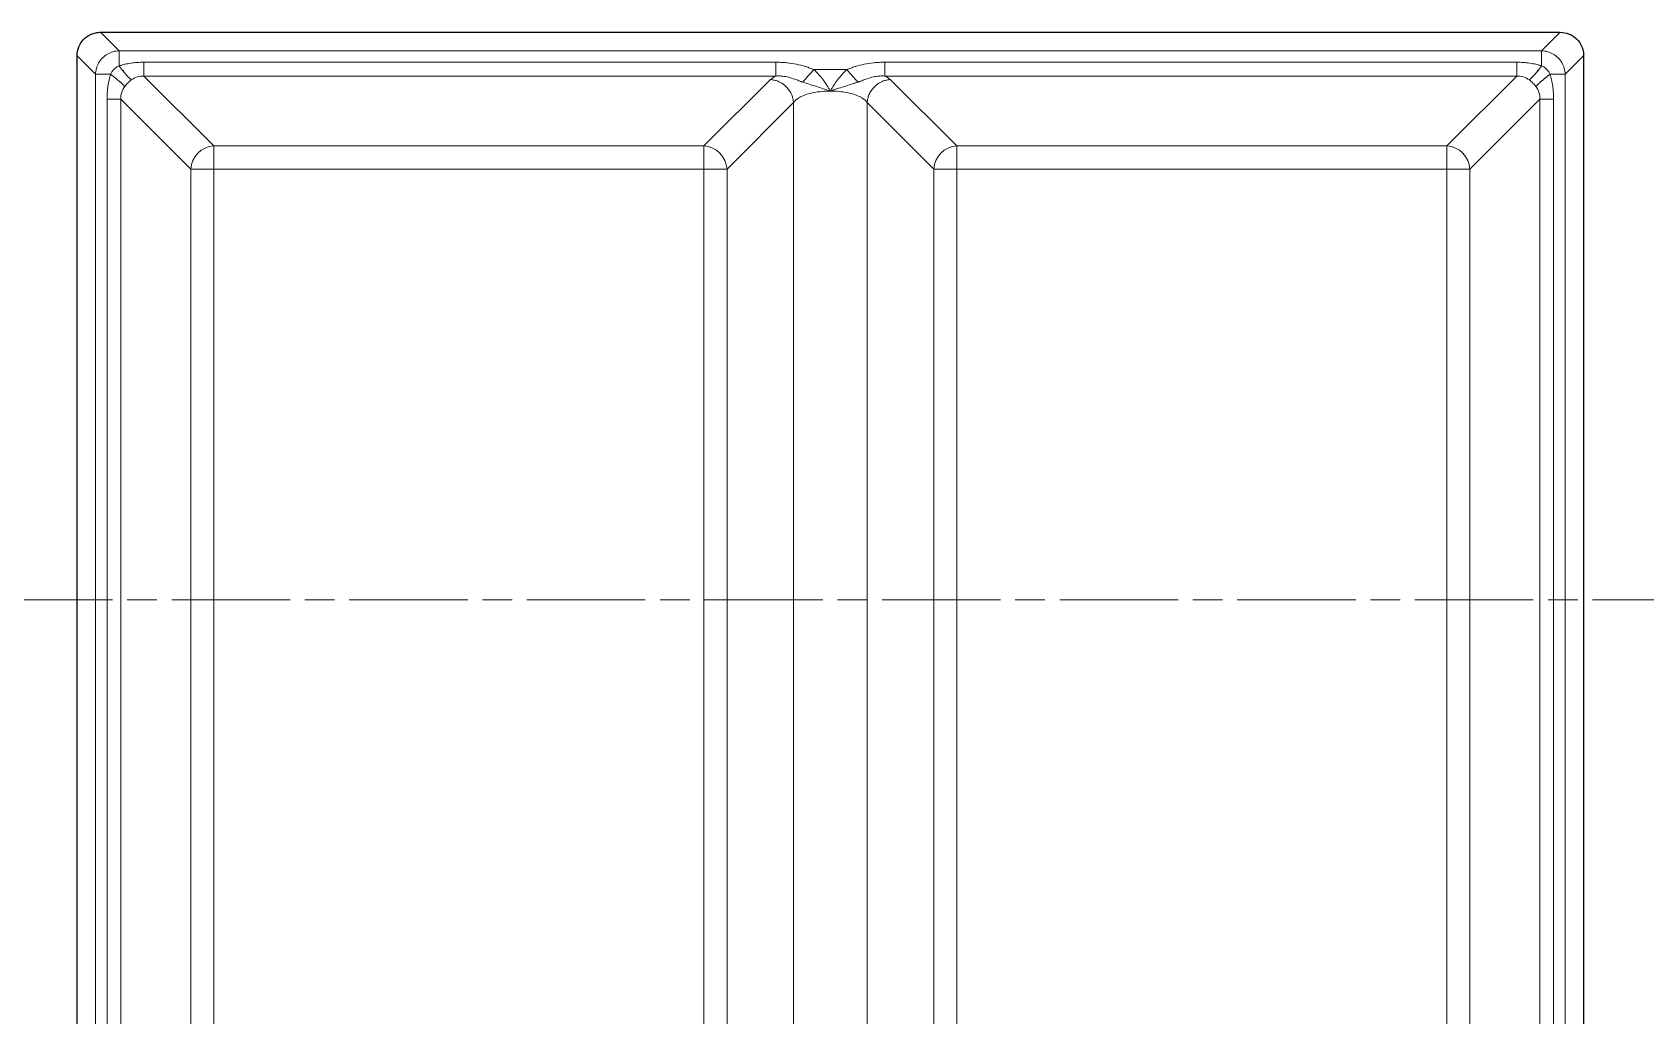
# Model space of a CAD drawing. Header units: millimetres. Extents: x 0 to 1486, y 0 to 1051.
# Drawn here: x 679.69 to 713.67, y 202.48 to 223.18 of the extents above; entities that cross this region are included whole.
import ezdxf

# ---------------------------------------------------------------- set-up
doc = ezdxf.new("R2010")
doc.units = ezdxf.units.MM
doc.header["$LTSCALE"] = 1.25
doc.linetypes.add('CHAIN', pattern=[0.3543, 0.2362, -0.0295, 0.0591, -0.0295])
doc.linetypes.add('LONG_DASH_DOTTED', pattern=[0.3001, 0.2362, -0.0295, 0.0049, -0.0295])
for name, color, linetype, lineweight, true_color in [('Schnittansichtslinien(DIN)', 7, 'LONG_DASH_DOTTED', 9, 0x262659), ('Sichtbare Kanten(DIN)', 7, 'Continuous', 25, 0x262659), ('Sichtbare tangentiale Kanten(DIN)', 7, 'Continuous', 15, 0x1a1a3e)]:
    doc.layers.add(name, color=color, linetype=linetype, lineweight=lineweight, true_color=true_color)

# ---------------------------------------------------------------- blocks, each defined once
blk = doc.blocks.new('2DTransSchnitt1')
at = {"layer": 'Schnittansichtslinien(DIN)', "linetype": 'CHAIN', "ltscale": 6.756708}
blk.add_line((118.191, 168.986), (931.317, 168.986), dxfattribs=at)

msp = doc.modelspace()

# ---------------------------------------------------------------- linework, layer by layer
at = {"layer": 'Sichtbare Kanten(DIN)'}
for p, q in [((681.1286, 223.1839), (711.8683, 223.1839)), ((680.6335, 171.809), (680.6335, 222.6887)), ((712.3635, 222.6887), (712.3635, 171.809))]:
    msp.add_line(p, q, dxfattribs=at)
for points, knots in [([(680.6335, 222.6887), (680.6335, 222.7527), (680.6459, 222.8171), (680.6937, 222.935), (680.7287, 222.9887), (680.8168, 223.0796), (680.8697, 223.1163), (680.9593, 223.1557), (680.9923, 223.1662), (681.0597, 223.1803), (681.0942, 223.1839), (681.1286, 223.1839)], [0, 0, 0, 0, 0.019193526, 0.019193526, 0.038166014, 0.038166014, 0.057250771, 0.057250771, 0.067667509, 0.067667509, 0.078108379, 0.078108379, 0.078108379, 0.078108379]), ([(711.8683, 223.1839), (711.9323, 223.1839), (711.9967, 223.1714), (712.1146, 223.1237), (712.1683, 223.0887), (712.2592, 223.0006), (712.2959, 222.9476), (712.3353, 222.858), (712.3458, 222.825), (712.3598, 222.7577), (712.3635, 222.7232), (712.3635, 222.6887)], [0, 0, 0, 0, 0.019193526, 0.019193526, 0.038166014, 0.038166014, 0.057250771, 0.057250771, 0.067667509, 0.067667509, 0.078108379, 0.078108379, 0.078108379, 0.078108379]), ([(681.3397, 222.2986), (681.3555, 222.287), (681.3711, 222.2753), (681.3864, 222.2637), (681.4054, 222.2492), (681.424, 222.2349), (681.4417, 222.2208), (681.4524, 222.2124), (681.4628, 222.204), (681.4728, 222.1958), (681.493, 222.1794), (681.5119, 222.1636), (681.5292, 222.1486), (681.5466, 222.1335), (681.5623, 222.1193), (681.5763, 222.1061), (681.5833, 222.0995), (681.5898, 222.0932), (681.5959, 222.0872), (681.6059, 222.0771), (681.6147, 222.0678), (681.622, 222.0594), (681.6279, 222.0527), (681.6328, 222.0465), (681.6368, 222.041)], [-1.0769104, -1.0769104, -1.0769104, -1.0769104, -0.9572537, -0.9572537, -0.9572537, -0.8077, -0.8077, -0.8077, -0.7179403, -0.7179403, -0.7179403, -0.5384552, -0.5384552, -0.5384552, -0.3589701, -0.3589701, -0.3589701, -0.2692104, -0.2692104, -0.2692104, -0.1196567, -0.1196567, -0.1196567, 0, 0, 0, 0]), ([(681.5187, 222.4777), (681.5304, 222.4618), (681.542, 222.4462), (681.5536, 222.431), (681.5681, 222.4119), (681.5825, 222.3934), (681.5965, 222.3756), (681.605, 222.3649), (681.6133, 222.3546), (681.6215, 222.3445), (681.6379, 222.3243), (681.6537, 222.3054), (681.6687, 222.2881), (681.6838, 222.2708), (681.698, 222.255), (681.7112, 222.241), (681.7178, 222.234), (681.7241, 222.2275), (681.7302, 222.2215), (681.7402, 222.2114), (681.7495, 222.2026), (681.7579, 222.1953), (681.7647, 222.1894), (681.7708, 222.1845), (681.7763, 222.1805)], [-1.0769104, -1.0769104, -1.0769104, -1.0769104, -0.9572537, -0.9572537, -0.9572537, -0.8077, -0.8077, -0.8077, -0.7179403, -0.7179403, -0.7179403, -0.5384552, -0.5384552, -0.5384552, -0.3589701, -0.3589701, -0.3589701, -0.2692104, -0.2692104, -0.2692104, -0.1196567, -0.1196567, -0.1196567, 0, 0, 0, 0]), ([(711.4782, 222.4777), (711.4666, 222.4618), (711.4549, 222.4462), (711.4433, 222.431), (711.4288, 222.4119), (711.4145, 222.3934), (711.4004, 222.3756), (711.392, 222.3649), (711.3836, 222.3546), (711.3754, 222.3445), (711.359, 222.3243), (711.3432, 222.3054), (711.3282, 222.2881), (711.3131, 222.2708), (711.2989, 222.255), (711.2857, 222.241), (711.2791, 222.234), (711.2728, 222.2275), (711.2668, 222.2215), (711.2567, 222.2114), (711.2474, 222.2026), (711.239, 222.1953), (711.2323, 222.1894), (711.2261, 222.1845), (711.2206, 222.1805)], [-1.0769104, -1.0769104, -1.0769104, -1.0769104, -0.9572537, -0.9572537, -0.9572537, -0.8077, -0.8077, -0.8077, -0.7179403, -0.7179403, -0.7179403, -0.5384552, -0.5384552, -0.5384552, -0.3589701, -0.3589701, -0.3589701, -0.2692104, -0.2692104, -0.2692104, -0.1196567, -0.1196567, -0.1196567, 0, 0, 0, 0]), ([(711.6573, 222.2986), (711.6414, 222.287), (711.6258, 222.2753), (711.6106, 222.2637), (711.5915, 222.2492), (711.573, 222.2349), (711.5552, 222.2208), (711.5445, 222.2124), (711.5342, 222.204), (711.5241, 222.1958), (711.5039, 222.1794), (711.485, 222.1636), (711.4677, 222.1486), (711.4504, 222.1335), (711.4346, 222.1193), (711.4206, 222.1061), (711.4136, 222.0995), (711.4071, 222.0932), (711.4011, 222.0872), (711.391, 222.0771), (711.3822, 222.0678), (711.3749, 222.0594), (711.369, 222.0527), (711.3641, 222.0465), (711.3601, 222.041)], [-1.0769104, -1.0769104, -1.0769104, -1.0769104, -0.9572537, -0.9572537, -0.9572537, -0.8077, -0.8077, -0.8077, -0.7179403, -0.7179403, -0.7179403, -0.5384552, -0.5384552, -0.5384552, -0.3589701, -0.3589701, -0.3589701, -0.2692104, -0.2692104, -0.2692104, -0.1196567, -0.1196567, -0.1196567, 0, 0, 0, 0])]:
    msp.add_open_spline(points, degree=3, knots=knots, dxfattribs=at)
at = {"layer": 'Sichtbare tangentiale Kanten(DIN)'}
for p, q in [((681.1286, 223.1839), (681.5187, 222.7938)), ((711.8683, 223.1839), (711.4782, 222.7938)), ((680.6335, 222.6887), (681.0236, 222.2986)), ((681.5187, 222.7938), (711.4782, 222.7938)), ((712.3635, 222.6887), (711.9734, 222.2986)), ((681.0236, 172.1991), (681.0236, 222.2986)), ((681.3397, 222.2986), (681.0236, 222.2986)), ((682.0416, 222.5529), (695.35, 222.5529)), ((682.0416, 222.5529), (682.0416, 222.2613)), ((682.0416, 222.2613), (683.5126, 220.7903)), ((682.0416, 222.2613), (695.35, 222.2613)), ((695.35, 222.2613), (695.35, 222.5529)), ((696.151, 222.3977), (696.8458, 222.3977)), ((697.647, 222.5529), (710.9553, 222.5529)), ((697.647, 222.5529), (697.647, 222.2613)), ((697.647, 222.2613), (710.9553, 222.2613)), ((710.9553, 222.2613), (709.4843, 220.7903)), ((710.9553, 222.2613), (710.9553, 222.5529)), ((711.9734, 222.2986), (711.9734, 172.1991)), ((693.8365, 220.7903), (695.2361, 222.188)), ((699.1604, 220.7903), (697.7608, 222.188)), ((681.2644, 221.7758), (681.2644, 172.722)), ((681.2644, 221.7758), (681.556, 221.7758)), ((681.556, 221.7758), (683.0271, 220.3047)), ((681.556, 221.7758), (681.556, 172.722)), ((694.3221, 220.3047), (695.7216, 221.7024)), ((695.7216, 221.7024), (695.7216, 172.7953)), ((697.2753, 221.7024), (697.2753, 172.7953)), ((698.6749, 220.3047), (697.2753, 221.7024)), ((711.4409, 221.7758), (709.9699, 220.3047)), ((711.4409, 221.7758), (711.4409, 172.722)), ((711.7325, 221.7758), (711.4409, 221.7758)), ((711.7325, 221.7758), (711.7325, 172.722)), ((683.5126, 220.7903), (693.8365, 220.7903)), ((683.5126, 220.3047), (683.5126, 220.7903)), ((693.8365, 220.7903), (693.8365, 220.3047)), ((699.1604, 220.3047), (699.1604, 220.7903)), ((699.1604, 220.7903), (709.4843, 220.7903)), ((709.4843, 220.7903), (709.4843, 220.3047)), ((683.5126, 220.3047), (683.0271, 220.3047)), ((683.0271, 174.193), (683.0271, 220.3047)), ((683.5126, 220.3047), (693.8365, 220.3047)), ((683.5126, 174.193), (683.5126, 220.3047)), ((693.8365, 220.3047), (693.8365, 174.193)), ((694.3221, 220.3047), (693.8365, 220.3047)), ((694.3221, 220.3047), (694.3221, 174.193)), ((698.6749, 220.3047), (698.6749, 174.193)), ((699.1604, 220.3047), (698.6749, 220.3047)), ((699.1604, 220.3047), (709.4843, 220.3047)), ((699.1604, 220.3047), (699.1604, 174.193)), ((709.4843, 220.3047), (709.4843, 174.193)), ((709.9699, 220.3047), (709.4843, 220.3047)), ((709.9699, 220.3047), (709.9699, 174.193))]:
    msp.add_line(p, q, dxfattribs=at)
for centre, major_axis, ratio, start_param, end_param in [((696.2928, 222.1295), (1.094, 0.0179), 0.2634519, 2.6053414, 2.8754525), ((696.1511, 222.3977), (-0.3343, -0.3717), 0.0000692, 4.7125872, 5.493443), ((696.8457, 222.3976), (-0.3344, 0.3717), 0.0000692, 3.9311733, 4.7123471), ((696.7041, 222.1295), (1.094, -0.0179), 0.2634519, 0.2661401, 0.5362513), ((683.5126, 220.3047), (0.3536, 0.3536), 0.9446321, 0.8138776, 2.327715), ((693.8365, 220.3047), (-0.3533, 0.3538), 0.9445654, 3.9561594, 5.4699263), ((699.1604, 220.3047), (-0.3533, -0.3538), 0.9445654, 3.9548516, 5.4686186), ((709.4843, 220.3047), (-0.3536, 0.3536), 0.9446321, 3.9554703, 5.4693077)]:
    msp.add_ellipse(centre, major_axis=major_axis, ratio=ratio, start_param=start_param, end_param=end_param, dxfattribs=at)
for points in [[(681.0236, 222.2986), (681.0249, 222.3843), (681.0728, 222.5554), (681.2619, 222.7445), (681.433, 222.7924), (681.5187, 222.7938)], [(711.9734, 222.2986), (711.972, 222.3843), (711.9241, 222.5554), (711.735, 222.7445), (711.5639, 222.7924), (711.4782, 222.7938)]]:
    msp.add_open_spline(points, degree=3, dxfattribs=at)
for points, knots in [([(681.5187, 222.7938), (681.5187, 222.7872), (681.5187, 222.7568), (681.5187, 222.6657), (681.5187, 222.5643), (681.5187, 222.4981), (681.5187, 222.4777)], [0, 0, 0, 0, 0.14235484, 0.28470968, 0.42706452, 0.48919907, 0.48919907, 0.48919907, 0.48919907]), ([(711.4782, 222.4777), (711.4782, 222.4981), (711.4782, 222.5643), (711.4782, 222.6657), (711.4782, 222.7568), (711.4782, 222.7872), (711.4782, 222.7938)], [-0.48919907, -0.48919907, -0.48919907, -0.48919907, -0.42706452, -0.28470968, -0.14235484, 0, 0, 0, 0]), ([(681.2644, 221.7758), (681.2645, 221.7875), (681.2646, 221.7991), (681.2648, 221.8108), (681.2649, 221.8225), (681.2653, 221.8342), (681.2657, 221.8458), (681.2665, 221.8691), (681.2677, 221.8924), (681.2693, 221.9154), (681.2726, 221.9615), (681.2774, 222.0069), (681.2838, 222.0509), (681.2902, 222.0952), (681.2982, 222.1382), (681.3076, 222.1796), (681.3123, 222.2003), (681.3174, 222.2205), (681.3227, 222.2404), (681.3254, 222.2503), (681.3281, 222.2601), (681.3309, 222.2698), (681.3338, 222.2795), (681.3367, 222.2891), (681.3397, 222.2986)], [0, 0, 0, 0, 0.03321382, 0.03321382, 0.03321382, 0.06641125, 0.06641125, 0.06641125, 0.13277377, 0.13277377, 0.13277377, 0.26517816, 0.26517816, 0.26517816, 0.3981672, 0.3981672, 0.3981672, 0.46455773, 0.46455773, 0.46455773, 0.4977404, 0.4977404, 0.4977404, 0.53089997, 0.53089997, 0.53089997, 0.53089997]), ([(681.3397, 222.2986), (681.348, 222.3157), (681.3669, 222.3511), (681.4079, 222.4041), (681.4626, 222.4484), (681.4996, 222.4683), (681.5187, 222.4777)], [0, 0, 0, 0, 0.06385433, 0.1271103, 0.18750841, 0.25908506, 0.25908506, 0.25908506, 0.25908506]), ([(682.0416, 222.5529), (682.0299, 222.5528), (682.0182, 222.5528), (682.0065, 222.5526), (681.9948, 222.5524), (681.9831, 222.5521), (681.9715, 222.5516), (681.9482, 222.5508), (681.925, 222.5496), (681.9019, 222.548), (681.8559, 222.5448), (681.8105, 222.5399), (681.7664, 222.5335), (681.7221, 222.5271), (681.6791, 222.5191), (681.6377, 222.5097), (681.617, 222.505), (681.5968, 222.5), (681.5769, 222.4946), (681.567, 222.492), (681.5572, 222.4892), (681.5475, 222.4864), (681.5378, 222.4835), (681.5282, 222.4806), (681.5187, 222.4777)], [0, 0, 0, 0, 0.03321382, 0.03321382, 0.03321382, 0.06641125, 0.06641125, 0.06641125, 0.13277377, 0.13277377, 0.13277377, 0.26517816, 0.26517816, 0.26517816, 0.3981672, 0.3981672, 0.3981672, 0.46455773, 0.46455773, 0.46455773, 0.4977404, 0.4977404, 0.4977404, 0.53089995, 0.53089995, 0.53089995, 0.53089995]), ([(682.0416, 222.2613), (681.9923, 222.2638), (681.896, 222.2519), (681.8137, 222.2079), (681.7763, 222.1805)], [0, 0, 0, 0, 0.14249094, 0.285274, 0.285274, 0.285274, 0.285274]), ([(696.151, 222.3977), (696.144, 222.4005), (696.137, 222.4032), (696.13, 222.406), (696.123, 222.4087), (696.116, 222.4115), (696.1089, 222.4142), (696.0948, 222.4197), (696.0805, 222.4251), (696.066, 222.4304), (696.0372, 222.441), (696.0077, 222.4512), (695.9774, 222.4609), (695.9741, 222.4619), (695.9708, 222.463), (695.9674, 222.464), (695.9092, 222.4822), (695.8478, 222.4982), (695.7833, 222.5113), (695.7204, 222.5241), (695.6546, 222.5341), (695.587, 222.541), (695.5824, 222.5415), (695.5777, 222.542), (695.573, 222.5424), (695.5365, 222.5459), (695.4995, 222.5485), (695.4622, 222.5503), (695.4436, 222.5512), (695.4249, 222.5518), (695.4062, 222.5522), (695.3875, 222.5526), (695.3687, 222.5527), (695.35, 222.5529)], [0, 0, 0, 0, 0.02582867, 0.02582867, 0.02582867, 0.05159429, 0.05159429, 0.05159429, 0.10298265, 0.10298265, 0.10298265, 0.20556131, 0.20556131, 0.20556131, 0.21674073, 0.21674073, 0.21674073, 0.4126769, 0.4126769, 0.4126769, 0.60355799, 0.60355799, 0.60355799, 0.61667445, 0.61667445, 0.61667445, 0.71946381, 0.71946381, 0.71946381, 0.77085238, 0.77085238, 0.77085238, 0.82223246, 0.82223246, 0.82223246, 0.82223246]), ([(695.9157, 222.136), (695.9084, 222.1384), (695.9012, 222.1408), (695.8941, 222.1431), (695.8871, 222.1455), (695.8801, 222.1479), (695.8734, 222.1503), (695.8598, 222.155), (695.8467, 222.1597), (695.8339, 222.1644), (695.8057, 222.1748), (695.7793, 222.1849), (695.7534, 222.1943), (695.7088, 222.2106), (695.666, 222.225), (695.6228, 222.2362), (695.5808, 222.2472), (695.5386, 222.2551), (695.496, 222.2596), (695.4702, 222.2623), (695.4443, 222.2637), (695.4184, 222.2639), (695.407, 222.264), (695.3955, 222.2638), (695.3841, 222.2634), (695.3727, 222.2629), (695.3613, 222.2621), (695.35, 222.2613)], [0, 0, 0, 0, 0.01897293, 0.01897293, 0.01897293, 0.03796717, 0.03796717, 0.03796717, 0.0760056, 0.0760056, 0.0760056, 0.16042953, 0.16042953, 0.16042953, 0.30545971, 0.30545971, 0.30545971, 0.44674817, 0.44674817, 0.44674817, 0.53248555, 0.53248555, 0.53248555, 0.57052339, 0.57052339, 0.57052339, 0.60860904, 0.60860904, 0.60860904, 0.60860904]), ([(696.4985, 221.9455), (696.4928, 221.956), (696.487, 221.9664), (696.481, 221.9767), (696.4751, 221.9871), (696.469, 221.9973), (696.4629, 222.0076), (696.4506, 222.028), (696.4381, 222.0483), (696.4253, 222.0685), (696.4076, 222.0966), (696.3894, 222.1246), (696.37, 222.1515), (696.3615, 222.1633), (696.3528, 222.175), (696.3441, 222.1865), (696.3151, 222.2246), (696.2846, 222.2614), (696.2524, 222.2967), (696.2363, 222.3144), (696.2198, 222.3316), (696.2029, 222.3485), (696.1945, 222.3569), (696.186, 222.3652), (696.1773, 222.3734), (696.1686, 222.3816), (696.1598, 222.3896), (696.151, 222.3977)], [0, 0, 0, 0, 0.03587341, 0.03587341, 0.03587341, 0.0717053, 0.0717053, 0.0717053, 0.1433193, 0.1433193, 0.1433193, 0.24303135, 0.24303135, 0.24303135, 0.28653169, 0.28653169, 0.28653169, 0.42986377, 0.42986377, 0.42986377, 0.50150274, 0.50150274, 0.50150274, 0.53727845, 0.53727845, 0.53727845, 0.57301031, 0.57301031, 0.57301031, 0.57301031]), ([(696.8458, 222.3977), (696.837, 222.3896), (696.8282, 222.3816), (696.8195, 222.3734), (696.8108, 222.3652), (696.8023, 222.3569), (696.7938, 222.3484), (696.7769, 222.3316), (696.7604, 222.3143), (696.7444, 222.2967), (696.7111, 222.2601), (696.6796, 222.222), (696.6498, 222.1825), (696.622, 222.1457), (696.5966, 222.1071), (696.5719, 222.0683), (696.559, 222.0482), (696.5464, 222.0279), (696.5341, 222.0075), (696.5279, 221.9973), (696.5218, 221.987), (696.5159, 221.9767), (696.5099, 221.9664), (696.5042, 221.956), (696.4985, 221.9455)], [0, 0, 0, 0, 0.03572786, 0.03572786, 0.03572786, 0.07149696, 0.07149696, 0.07149696, 0.14312065, 0.14312065, 0.14312065, 0.29141532, 0.29141532, 0.29141532, 0.4296401, 0.4296401, 0.4296401, 0.50120872, 0.50120872, 0.50120872, 0.53702595, 0.53702595, 0.53702595, 0.57289689, 0.57289689, 0.57289689, 0.57289689]), ([(696.8458, 222.3977), (696.8528, 222.4005), (696.8597, 222.4032), (696.8667, 222.406), (696.8737, 222.4087), (696.8808, 222.4115), (696.8879, 222.4142), (696.902, 222.4197), (696.9163, 222.4251), (696.9308, 222.4304), (696.9596, 222.441), (696.9892, 222.4512), (697.0195, 222.4609), (697.0228, 222.4619), (697.0261, 222.4629), (697.0294, 222.464), (697.0876, 222.4821), (697.149, 222.4982), (697.2135, 222.5113), (697.2764, 222.5241), (697.3422, 222.5341), (697.4098, 222.541), (697.4145, 222.5415), (697.4192, 222.542), (697.4238, 222.5424), (697.4604, 222.5459), (697.4974, 222.5485), (697.5347, 222.5503), (697.5533, 222.5512), (697.572, 222.5518), (697.5907, 222.5522), (697.6095, 222.5526), (697.6282, 222.5527), (697.647, 222.5529)], [0, 0, 0, 0, 0.02583351, 0.02583351, 0.02583351, 0.05160361, 0.05160361, 0.05160361, 0.10300036, 0.10300036, 0.10300036, 0.20559562, 0.20559562, 0.20559562, 0.21673382, 0.21673382, 0.21673382, 0.41266739, 0.41266739, 0.41266739, 0.60358148, 0.60358148, 0.60358148, 0.61677746, 0.61677746, 0.61677746, 0.71958411, 0.71958411, 0.71958411, 0.77098124, 0.77098124, 0.77098124, 0.82236981, 0.82236981, 0.82236981, 0.82236981]), ([(697.0812, 222.136), (697.0885, 222.1383), (697.0957, 222.1407), (697.1028, 222.1431), (697.1099, 222.1455), (697.1168, 222.1478), (697.1236, 222.1502), (697.1372, 222.155), (697.1503, 222.1597), (697.163, 222.1644), (697.1912, 222.1747), (697.2176, 222.1848), (697.2435, 222.1943), (697.288, 222.2106), (697.3309, 222.225), (697.374, 222.2362), (697.416, 222.2472), (697.4583, 222.2551), (697.5008, 222.2596), (697.5267, 222.2623), (697.5526, 222.2637), (697.5785, 222.2639), (697.5899, 222.264), (697.6014, 222.2638), (697.6128, 222.2634), (697.6242, 222.2629), (697.6356, 222.2621), (697.647, 222.2613)], [0, 0, 0, 0, 0.01897228, 0.01897228, 0.01897228, 0.03796594, 0.03796594, 0.03796594, 0.07600353, 0.07600353, 0.07600353, 0.16039524, 0.16039524, 0.16039524, 0.30539712, 0.30539712, 0.30539712, 0.44668431, 0.44668431, 0.44668431, 0.53247752, 0.53247752, 0.53247752, 0.57051482, 0.57051482, 0.57051482, 0.60860001, 0.60860001, 0.60860001, 0.60860001]), ([(710.9553, 222.5529), (710.9671, 222.5528), (710.9787, 222.5528), (710.9904, 222.5526), (711.0021, 222.5524), (711.0138, 222.5521), (711.0254, 222.5516), (711.0487, 222.5508), (711.072, 222.5496), (711.095, 222.548), (711.1411, 222.5448), (711.1865, 222.5399), (711.2305, 222.5335), (711.2748, 222.5271), (711.3178, 222.5191), (711.3592, 222.5097), (711.3799, 222.505), (711.4001, 222.5), (711.42, 222.4946), (711.4299, 222.492), (711.4397, 222.4892), (711.4494, 222.4864), (711.4591, 222.4835), (711.4687, 222.4806), (711.4782, 222.4777)], [0, 0, 0, 0, 0.03321382, 0.03321382, 0.03321382, 0.06641125, 0.06641125, 0.06641125, 0.13277377, 0.13277377, 0.13277377, 0.26517816, 0.26517816, 0.26517816, 0.3981672, 0.3981672, 0.3981672, 0.46455773, 0.46455773, 0.46455773, 0.4977404, 0.4977404, 0.4977404, 0.53089995, 0.53089995, 0.53089995, 0.53089995]), ([(710.9553, 222.2613), (711.0046, 222.2638), (711.1009, 222.2519), (711.1832, 222.2079), (711.2206, 222.1805)], [0, 0, 0, 0, 0.14249094, 0.285274, 0.285274, 0.285274, 0.285274]), ([(711.6573, 222.2986), (711.6489, 222.3157), (711.63, 222.3511), (711.589, 222.4041), (711.5344, 222.4484), (711.4973, 222.4683), (711.4782, 222.4777)], [0, 0, 0, 0, 0.06385433, 0.1271103, 0.18750841, 0.25908506, 0.25908506, 0.25908506, 0.25908506]), ([(711.9734, 222.2986), (711.9708, 222.2986), (711.967, 222.2986), (711.9621, 222.2986), (711.9552, 222.2986), (711.9461, 222.2986), (711.9348, 222.2986), (711.9298, 222.2986), (711.9243, 222.2986), (711.9184, 222.2986), (711.9016, 222.2986), (711.8816, 222.2986), (711.8588, 222.2986), (711.8428, 222.2986), (711.8253, 222.2986), (711.8068, 222.2986), (711.7899, 222.2986), (711.772, 222.2986), (711.7533, 222.2986), (711.7392, 222.2986), (711.7247, 222.2986), (711.7099, 222.2986), (711.6927, 222.2986), (711.6751, 222.2986), (711.6573, 222.2986)], [0, 0, 0, 0, 0.1366456, 0.1366456, 0.1366456, 0.3250932, 0.3250932, 0.3250932, 0.4099368, 0.4099368, 0.4099368, 0.6502295, 0.6502295, 0.6502295, 0.8198736, 0.8198736, 0.8198736, 0.9753762, 0.9753762, 0.9753762, 1.0931648, 1.0931648, 1.0931648, 1.2298104, 1.2298104, 1.2298104, 1.2298104]), ([(711.7325, 221.7758), (711.7324, 221.7875), (711.7324, 221.7991), (711.7322, 221.8108), (711.732, 221.8225), (711.7317, 221.8342), (711.7312, 221.8458), (711.7304, 221.8691), (711.7292, 221.8924), (711.7276, 221.9154), (711.7244, 221.9615), (711.7195, 222.0069), (711.7131, 222.0509), (711.7067, 222.0952), (711.6987, 222.1382), (711.6893, 222.1796), (711.6846, 222.2003), (711.6796, 222.2205), (711.6742, 222.2404), (711.6716, 222.2503), (711.6688, 222.2601), (711.666, 222.2698), (711.6631, 222.2795), (711.6602, 222.2891), (711.6573, 222.2986)], [0, 0, 0, 0, 0.03321382, 0.03321382, 0.03321382, 0.06641125, 0.06641125, 0.06641125, 0.13277377, 0.13277377, 0.13277377, 0.26517816, 0.26517816, 0.26517816, 0.3981672, 0.3981672, 0.3981672, 0.46455773, 0.46455773, 0.46455773, 0.4977404, 0.4977404, 0.4977404, 0.53089997, 0.53089997, 0.53089997, 0.53089997]), ([(681.556, 221.7758), (681.5535, 221.825), (681.5655, 221.9213), (681.6094, 222.0036), (681.6368, 222.041)], [0, 0, 0, 0, 0.14249094, 0.285274, 0.285274, 0.285274, 0.285274]), ([(681.6368, 222.041), (681.6559, 222.0669), (681.6986, 222.1178), (681.7494, 222.1607), (681.7763, 222.1805)], [0, 0, 0, 0, 0.09759049, 0.19891575, 0.19891575, 0.19891575, 0.19891575]), ([(695.2361, 222.188), (695.2478, 222.1873), (695.2594, 222.1862), (695.2711, 222.1847), (695.2944, 222.1817), (695.3176, 222.177), (695.3404, 222.1707), (695.3661, 222.1636), (695.3913, 222.1545), (695.4158, 222.1434), (695.4565, 222.1249), (695.495, 222.101), (695.5299, 222.0726), (695.5439, 222.0612), (695.5573, 222.0491), (695.57, 222.0364), (695.5828, 222.0236), (695.5948, 222.0102), (695.6062, 221.9963), (695.6289, 221.9683), (695.6488, 221.9381), (695.6653, 221.9063), (695.6694, 221.8983), (695.6733, 221.8903), (695.677, 221.8821), (695.6881, 221.8577), (695.6972, 221.8324), (695.7043, 221.8068), (695.7106, 221.7839), (695.7153, 221.7608), (695.7183, 221.7374), (695.7198, 221.7258), (695.7209, 221.7141), (695.7216, 221.7024)], [-1.5137969, -1.5137969, -1.5137969, -1.5137969, -1.4417114, -1.4417114, -1.4417114, -1.2975402, -1.2975402, -1.2975402, -1.1353545, -1.1353545, -1.1353545, -0.8650268, -0.8650268, -0.8650268, -0.7568985, -0.7568985, -0.7568985, -0.6487701, -0.6487701, -0.6487701, -0.4325134, -0.4325134, -0.4325134, -0.3784425, -0.3784425, -0.3784425, -0.2162567, -0.2162567, -0.2162567, -0.0720856, -0.0720856, -0.0720856, 0, 0, 0, 0]), ([(695.7216, 221.7024), (695.7428, 221.7368), (695.7785, 221.7697), (695.8265, 221.7994), (695.8425, 221.8093), (695.8598, 221.8189), (695.8785, 221.828), (695.9158, 221.8463), (695.9583, 221.8629), (696.0049, 221.8775), (696.0515, 221.892), (696.1023, 221.9045), (696.1557, 221.9146), (696.2625, 221.9348), (696.3803, 221.9455), (696.4985, 221.9455)], [-3.6908115, -3.6908115, -3.6908115, -3.6908115, -3.4165011, -3.4165011, -3.4165011, -3.3249583, -3.3249583, -3.3249583, -3.1418909, -3.1418909, -3.1418909, -2.9591052, -2.9591052, -2.9591052, -2.5932521, -2.5932521, -2.5932521, -2.5932521]), ([(696.4985, 221.9455), (696.3964, 221.9812), (696.2328, 222.0323), (696.0494, 222.0919), (695.9587, 222.1221), (695.9157, 222.136)], [0, 0, 0, 0, 0.26896939, 0.45156772, 0.63416606, 0.63416606, 0.63416606, 0.63416606]), ([(697.0812, 222.136), (697.0719, 222.1329), (697.0624, 222.1299), (697.0529, 222.1268), (697.0433, 222.1237), (697.0336, 222.1205), (697.0238, 222.1173), (697.0042, 222.1108), (696.984, 222.1042), (696.9631, 222.0973), (696.92, 222.0831), (696.8738, 222.0679), (696.8234, 222.0518), (696.7764, 222.0367), (696.7257, 222.0208), (696.6723, 222.0036), (696.6446, 221.9947), (696.6162, 221.9854), (696.5871, 221.9757), (696.5727, 221.9709), (696.558, 221.966), (696.5432, 221.9609), (696.5284, 221.9559), (696.5134, 221.9507), (696.4985, 221.9455)], [0, 0, 0, 0, 0.0397614, 0.0397614, 0.0397614, 0.07945706, 0.07945706, 0.07945706, 0.15871475, 0.15871475, 0.15871475, 0.32258972, 0.32258972, 0.32258972, 0.47589741, 0.47589741, 0.47589741, 0.55516807, 0.55516807, 0.55516807, 0.59470835, 0.59470835, 0.59470835, 0.63418302, 0.63418302, 0.63418302, 0.63418302]), ([(696.4985, 221.9455), (696.6166, 221.9455), (696.7344, 221.9348), (696.8412, 221.9146), (696.8946, 221.9045), (696.9454, 221.892), (696.992, 221.8775), (697.0387, 221.8629), (697.0811, 221.8463), (697.1184, 221.828), (697.1371, 221.8189), (697.1544, 221.8093), (697.1704, 221.7994), (697.2184, 221.7697), (697.2541, 221.7368), (697.2753, 221.7024)], [-2.5932521, -2.5932521, -2.5932521, -2.5932521, -2.2273989, -2.2273989, -2.2273989, -2.0446132, -2.0446132, -2.0446132, -1.8615458, -1.8615458, -1.8615458, -1.770003, -1.770003, -1.770003, -1.4956926, -1.4956926, -1.4956926, -1.4956926]), ([(697.2753, 221.7024), (697.276, 221.7141), (697.2771, 221.7258), (697.2786, 221.7374), (697.2816, 221.7608), (697.2863, 221.7839), (697.2926, 221.8068), (697.2997, 221.8324), (697.3088, 221.8577), (697.3199, 221.8821), (697.3236, 221.8903), (697.3275, 221.8983), (697.3316, 221.9063), (697.3481, 221.9381), (697.368, 221.9683), (697.3907, 221.9963), (697.4021, 222.0102), (697.4142, 222.0236), (697.4269, 222.0364), (697.4396, 222.0491), (697.453, 222.0612), (697.467, 222.0726), (697.5019, 222.101), (697.5404, 222.1249), (697.5812, 222.1434), (697.6056, 222.1545), (697.6308, 222.1636), (697.6565, 222.1707), (697.6793, 222.177), (697.7025, 222.1817), (697.7258, 222.1847), (697.7375, 222.1862), (697.7492, 222.1873), (697.7608, 222.188)], [-1.5137969, -1.5137969, -1.5137969, -1.5137969, -1.4417114, -1.4417114, -1.4417114, -1.2975402, -1.2975402, -1.2975402, -1.1353545, -1.1353545, -1.1353545, -1.0812835, -1.0812835, -1.0812835, -0.8650268, -0.8650268, -0.8650268, -0.7568985, -0.7568985, -0.7568985, -0.6487701, -0.6487701, -0.6487701, -0.3784425, -0.3784425, -0.3784425, -0.2162567, -0.2162567, -0.2162567, -0.0720856, -0.0720856, -0.0720856, 0, 0, 0, 0]), ([(711.3601, 222.041), (711.341, 222.0669), (711.2983, 222.1178), (711.2475, 222.1607), (711.2206, 222.1805)], [0, 0, 0, 0, 0.09759049, 0.19891575, 0.19891575, 0.19891575, 0.19891575]), ([(711.4409, 221.7758), (711.4434, 221.825), (711.4315, 221.9213), (711.3875, 222.0036), (711.3601, 222.041)], [0, 0, 0, 0, 0.14249094, 0.285274, 0.285274, 0.285274, 0.285274])]:
    msp.add_open_spline(points, degree=3, knots=knots, dxfattribs=at)

# ---------------------------------------------------------------- block references
at = {"layer": 'Schnittansichtslinien(DIN)', "xscale": 1.25, "yscale": 1.25, "zscale": 1.25}
msp.add_blockref('2DTransSchnitt1', (0, 0), dxfattribs=at)

doc.saveas('drawing.dxf')
